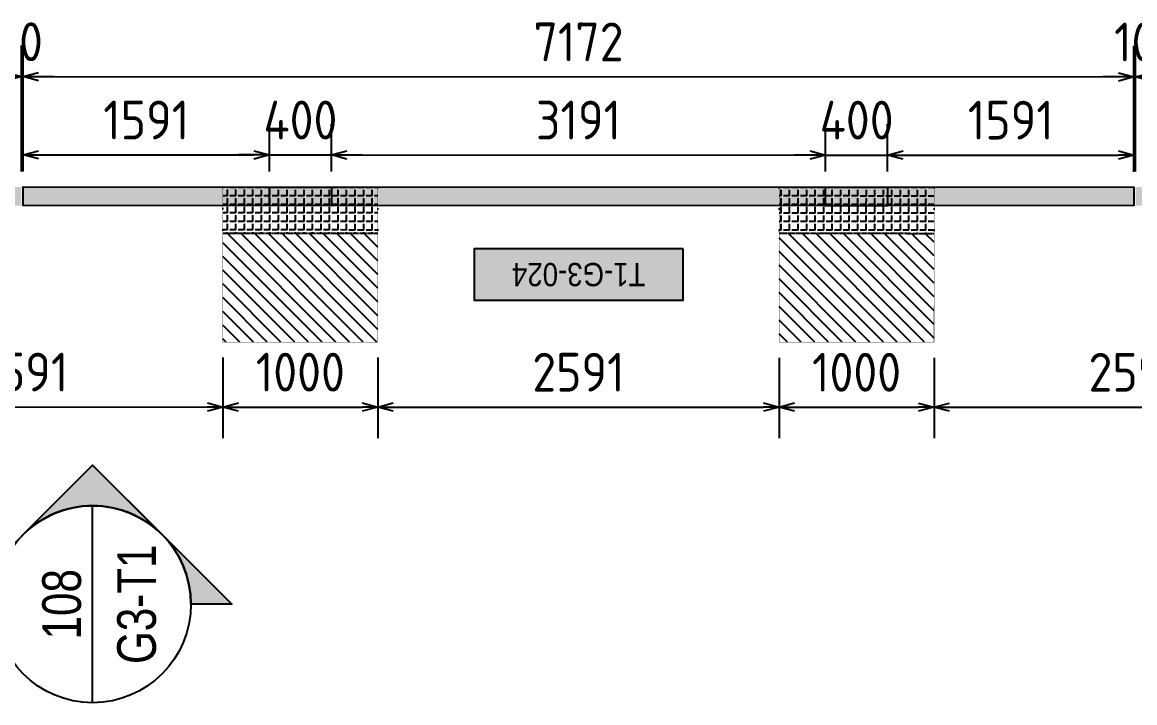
# Model space of a CAD drawing. Header units: centimetres. Extents: x -6122352 to 7132207, y -1694241 to 1947892.
# Drawn here: x 3272667 to 3279849, y 26763 to 31151 of the extents above; entities that cross this region are included whole.
import ezdxf
from ezdxf.enums import TextEntityAlignment as Align

# ---------------------------------------------------------------- set-up
doc = ezdxf.new("R2010")
doc.units = ezdxf.units.CM
doc.header["$MEASUREMENT"] = 0
doc.header["$PDMODE"] = 66
doc.header["$PDSIZE"] = 100
doc.linetypes.add('DASHED2', pattern=[0.375, 0.25, -0.125])
for name, color, linetype in [('00-MI-DIM', 7, 'Continuous'), ('@MI-FOOTINGS', 7, 'Continuous'), ('@MI-TYPE-01', 30, 'Continuous'), ('@MI-TYPE-02', 6, 'Continuous'), ('PANEL-TAGS', 7, 'Continuous')]:
    doc.layers.add(name, color=color, linetype=linetype)
doc.styles.add('Arial Narrow', font='ARIALN.TTF', dxfattribs={"width": 0.95, "height": 500})
doc.styles.add('PANELTAG_STYLE', font='arial.ttf')
doc.styles.add('Schueco-BEMSTIL', font='isocpeur.ttf', dxfattribs={"width": 0.9})
doc.dimstyles.new('MI- JWC-TXT-2.5 MM', dxfattribs={"dimscale": 1.5, "dimtxt": 2.5, "dimasz": 1, "dimexe": 2, "dimexo": 1, "dimgap": 1, "dimtad": 1, "dimdec": 0, "dimdsep": 46, "dimtxsty": 'Schueco-BEMSTIL', "dimblk": 'OPEN30', "dimcen": 0, "dimdle": 2, "dimclrd": 140, "dimclre": 8, "dimclrt": 40, "dimadec": 0, "dimazin": 2, "dimtfac": 1, "dimtdec": 0, "dimtix": 1, "dimtmove": 2, "dimatfit": 3, "dimldrblk": 'OPEN', "dimfxl": 2, "dimlwd": -1, "dimlwe": -1, "dimarcsym": 0})

# ---------------------------------------------------------------- blocks, each defined once
blk = doc.blocks.new('RCC COPING')
at = {"layer": '@MI-TYPE-01', "transparency": 33554679}
h = blk.add_hatch(color=8, dxfattribs=at)
h.dxf.hatch_style = 1
h.paths.add_polyline_path([(60, 200), (-60, 200), (-60, -200), (60, -200)])
at = {"layer": '@MI-TYPE-01', "color": 30}
blk.add_lwpolyline([(-60, 200), (60, 200), (60, -200), (-60, -200)], close=True, dxfattribs=at)
blk = doc.blocks.new('31309MM')
at = {"layer": '@MI-TYPE-01', "transparency": 33554679}
h = blk.add_hatch(color=30, dxfattribs=at)
h.dxf.hatch_style = 1
h.paths.add_polyline_path([(0, 120), (5581.9, 120), (5581.9, 0), (0, 0)])
h.paths.add_polyline_path([(5591.9, 0), (12764, 0), (12764, 120), (5591.9, 120)])
h.paths.add_polyline_path([(12774, 120), (18355.6, 120), (18355.6, -0.2), (12774, -0.2)])
h.paths.add_polyline_path([(18365.7, -0.2), (23537.4, -0.2), (23537.4, 120), (18365.7, 120)])
h.paths.add_polyline_path([(23547.4, 120), (30719.5, 120), (30719.5, 0), (23547.4, 0)])
h.paths.add_polyline_path([(30729.5, 0), (36309.3, 0), (36309.3, 120), (30729.5, 120)])
at = {"layer": '@MI-TYPE-01', "color": 30}
blk.add_lwpolyline([(23547.4, 120), (30719.5, 120), (30719.5, 0), (23547.4, 0)], close=True, dxfattribs=at)
at = {"layer": '@MI-TYPE-01', "color": 240, "true_color": 0xed1f24, "rotation": 89.95700707059105}
for p in [(25338, 60), (28928.8, 60.2)]:
    blk.add_blockref('RCC COPING', p, dxfattribs=at)
blk = doc.blocks.new('A$Ceca04276')
at = {"layer": '@MI-TYPE-01', "color": 30, "rotation": 89.98971944707202}
blk.add_blockref('31309MM', (0.5, 9.9), dxfattribs=at)
blk = doc.blocks.new('T1-FOOTING')
at = {"transparency": 33554679}
h = blk.add_hatch(dxfattribs=at)
h.set_pattern_fill('ANGLE', color=256, scale=500)
h.set_pattern_definition([(0, (0, 0), (0, 137.5), [100, -37.5]), (90, (0, 0), (-137.5, 8e-15), [100, -37.5])])
h.paths.add_polyline_path([(-500, -300), (500, -300), (500, 0), (-500, 0)])
h.paths.add_polyline_path([(-499.75, -299.75), (499.75, -299.75), (499.75, -0.25), (-499.75, -0.25)], flags=16)
h = blk.add_hatch(dxfattribs=at)
h.set_pattern_fill('ANGLE', color=8, scale=200)
h.set_pattern_definition([(0, (0, 0), (0, 55), [40, -15]), (90, (0, 0), (-55, 3e-15), [40, -15])])
h.paths.add_polyline_path([(500, -300), (500, 0), (-500, 0), (-500, -300)])
h = blk.add_hatch(dxfattribs=at)
h.set_pattern_fill('ANSI31', color=8, scale=500)
h.paths.add_polyline_path([(500, -1000), (500, -300), (-500, -300), (-500, -1000)])
at = {"layer": '@MI-TYPE-01', "color": 240, "linetype": 'DASHED2', "true_color": 0xed1f24}
blk.add_line((-500, -300), (500, -300), dxfattribs=at)
at = {"layer": '@MI-TYPE-01', "color": 240, "true_color": 0xed1f24, "const_width": 2.5}
blk.add_lwpolyline([(-500, 0), (500, 0), (500, -1000), (-500, -1000)], close=True, dxfattribs=at)
blk = doc.blocks.new('_Open30')
at = {"color": 0, "linetype": 'ByBlock', "lineweight": -2}
for p, q in [((-1, 0.268), (0, 0)), ((0, 0), (-1, -0.268)), ((0, 0), (-1, 0))]:
    blk.add_line(p, q, dxfattribs=at)
blk = doc.blocks.new('*D1379')
at = {"layer": '@MI-TYPE-02', "color": 140, "transparency": 16777216}
for p, q in [((705.1, 36674.6), (705.1, 36774.6)), ((705.1, 36574.6), (705.1, 36564.6)), ((705.1, 36464.6), (705.1, 36364.6))]:
    blk.add_line(p, q, dxfattribs=at)
at = {"layer": '@MI-TYPE-02', "color": 8, "transparency": 16777216}
for p, q in [((93.7, 36574.5), (905.1, 36574.6)), ((93.7, 36564.5), (905.1, 36564.6))]:
    blk.add_line(p, q, dxfattribs=at)
at = {"layer": 'Defpoints', "color": 0, "transparency": 16777216}
for p in [(-6.3, 36574.5), (-6.3, 36564.5), (705.1, 36564.6)]:
    blk.add_point(p, dxfattribs=at)
at = {"layer": '@MI-TYPE-02', "color": 140, "transparency": 16777216, "xscale": 100, "yscale": 100, "zscale": 100}
for p, rotation in [((705.1, 36574.6), 270.0102658210683), ((705.1, 36564.6), 90.01026582106833)]:
    blk.add_blockref('_Open30', p, dxfattribs=dict(at, rotation=rotation))
at = {"layer": '@MI-TYPE-02', "color": 40, "transparency": 16777216, "insert": (930.1, 36569.6), "char_height": 250, "attachment_point": 5, "rotation": 270.01027, "style": 'Schueco-BEMSTIL'}
blk.add_mtext('10', dxfattribs=at)
blk = doc.blocks.new('_Open')
at = {"color": 0, "linetype": 'ByBlock', "lineweight": -2}
for p, q in [((-1, 0.2), (0, 0)), ((-1, -0.2), (0, 0)), ((0, 0), (-1, 0))]:
    blk.add_line(p, q, dxfattribs=at)
blk = doc.blocks.new('*D1380')
at = {"layer": '@MI-TYPE-02', "color": 8, "transparency": 16777216}
for p, q in [((93.7, 36564.5), (905.1, 36564.6)), ((94.9, 29392.4), (906.4, 29392.5))]:
    blk.add_line(p, q, dxfattribs=at)
at = {"layer": '@MI-TYPE-02', "color": 140, "transparency": 16777216}
blk.add_line((705.1, 36464.6), (706.4, 29492.5), dxfattribs=at)
at = {"layer": 'Defpoints', "color": 0, "transparency": 16777216}
for p in [(-6.3, 36564.5), (-5.1, 29392.3), (706.4, 29392.5)]:
    blk.add_point(p, dxfattribs=at)
at = {"layer": '@MI-TYPE-02', "color": 140, "transparency": 16777216, "xscale": 100, "yscale": 100, "zscale": 100}
for p, rotation in [((705.1, 36564.6), 90.01026582106833), ((706.4, 29392.5), 270.0102658210683)]:
    blk.add_blockref('_Open30', p, dxfattribs=dict(at, rotation=rotation))
at = {"layer": '@MI-TYPE-02', "color": 40, "transparency": 16777216, "insert": (930.7, 32978.6), "char_height": 250, "attachment_point": 5, "rotation": 270.01027, "style": 'Schueco-BEMSTIL'}
blk.add_mtext('7172', dxfattribs=at)
blk = doc.blocks.new('*D1381')
at = {"layer": '@MI-TYPE-02', "color": 140, "transparency": 16777216}
for p, q in [((706.4, 29492.5), (706.3, 29592.5)), ((706.4, 29392.5), (706.4, 29382.5)), ((706.4, 29282.5), (706.4, 29182.5))]:
    blk.add_line(p, q, dxfattribs=at)
at = {"layer": '@MI-TYPE-02', "color": 8, "transparency": 16777216}
for p, q in [((94.9, 29392.4), (906.4, 29392.5)), ((95.1, 29382.4), (906.4, 29382.5))]:
    blk.add_line(p, q, dxfattribs=at)
at = {"layer": 'Defpoints', "color": 0, "transparency": 16777216}
for p in [(-5.1, 29392.3), (-4.9, 29382.3), (706.4, 29382.5)]:
    blk.add_point(p, dxfattribs=at)
at = {"layer": '@MI-TYPE-02', "color": 140, "transparency": 16777216, "xscale": 100, "yscale": 100, "zscale": 100}
for p, rotation in [((706.4, 29392.5), 270.0102658210683), ((706.4, 29382.5), 90.01026582106833)]:
    blk.add_blockref('_Open30', p, dxfattribs=dict(at, rotation=rotation))
at = {"layer": '@MI-TYPE-02', "color": 40, "transparency": 16777216, "insert": (931.4, 29387.5), "char_height": 250, "attachment_point": 5, "rotation": 270.01027, "style": 'Schueco-BEMSTIL'}
blk.add_mtext('10', dxfattribs=at)
blk = doc.blocks.new('*D1334')
at = {"layer": '@MI-TYPE-02', "color": 8, "transparency": 16777216}
for p, q in [((382577.3, -160696.8), (382884.6, -160696.7)), ((382577.6, -162287.5), (382884.9, -162287.4))]:
    blk.add_line(p, q, dxfattribs=at)
at = {"layer": '@MI-TYPE-02', "color": 140, "transparency": 16777216}
blk.add_line((382684.6, -160796.7), (382684.9, -162187.4), dxfattribs=at)
at = {"layer": 'Defpoints', "color": 0, "transparency": 16777216}
for p in [(382477.3, -160696.8), (382477.6, -162287.5), (382684.9, -162287.4)]:
    blk.add_point(p, dxfattribs=at)
at = {"layer": '@MI-TYPE-02', "color": 140, "transparency": 16777216, "xscale": 100, "yscale": 100, "zscale": 100}
for p, rotation in [((382684.6, -160696.7), 90.01026582106833), ((382684.9, -162287.4), 270.0102658210683)]:
    blk.add_blockref('_Open30', p, dxfattribs=dict(at, rotation=rotation))
at = {"layer": '@MI-TYPE-02', "color": 40, "transparency": 16777216, "insert": (382909.7, -161492.1), "char_height": 250, "attachment_point": 5, "rotation": 270.01027, "style": 'Schueco-BEMSTIL'}
blk.add_mtext('1591', dxfattribs=at)
blk = doc.blocks.new('*D1335')
at = {"layer": '@MI-TYPE-02', "color": 140, "transparency": 16777216}
for p, q in [((382684.9, -162187.4), (382684.8, -162087.4)), ((382684.9, -162287.4), (382685, -162687.4)), ((382685, -162787.4), (382685, -162887.4))]:
    blk.add_line(p, q, dxfattribs=at)
at = {"layer": '@MI-TYPE-02', "color": 8, "transparency": 16777216}
for p, q in [((382577.6, -162287.5), (382884.9, -162287.4)), ((382577.5, -162687.5), (382885, -162687.4))]:
    blk.add_line(p, q, dxfattribs=at)
at = {"layer": 'Defpoints', "color": 0, "transparency": 16777216}
for p in [(382477.6, -162287.5), (382477.5, -162687.5), (382685, -162687.4)]:
    blk.add_point(p, dxfattribs=at)
at = {"layer": '@MI-TYPE-02', "color": 140, "transparency": 16777216, "xscale": 100, "yscale": 100, "zscale": 100}
for p, rotation in [((382684.9, -162287.4), 270.0102658210683), ((382685, -162687.4), 90.01026582106833)]:
    blk.add_blockref('_Open30', p, dxfattribs=dict(at, rotation=rotation))
at = {"layer": '@MI-TYPE-02', "color": 40, "transparency": 16777216, "insert": (382909.9, -162487.4), "char_height": 250, "attachment_point": 5, "rotation": 270.01027, "style": 'Schueco-BEMSTIL'}
blk.add_mtext('400', dxfattribs=at)
blk = doc.blocks.new('*D1336')
at = {"layer": '@MI-TYPE-02', "color": 8, "transparency": 16777216}
for p, q in [((382577.5, -162687.5), (382885, -162687.4)), ((382578.4, -165878.3), (382885.5, -165878.3))]:
    blk.add_line(p, q, dxfattribs=at)
at = {"layer": '@MI-TYPE-02', "color": 140, "transparency": 16777216}
blk.add_line((382685, -162787.4), (382685.5, -165778.3), dxfattribs=at)
at = {"layer": 'Defpoints', "color": 0, "transparency": 16777216}
for p in [(382477.5, -162687.5), (382478.4, -165878.3), (382685.5, -165878.3)]:
    blk.add_point(p, dxfattribs=at)
at = {"layer": '@MI-TYPE-02', "color": 140, "transparency": 16777216, "xscale": 100, "yscale": 100, "zscale": 100}
for p, rotation in [((382685, -162687.4), 90.01026582106833), ((382685.5, -165878.3), 270.0102658210683)]:
    blk.add_blockref('_Open30', p, dxfattribs=dict(at, rotation=rotation))
at = {"layer": '@MI-TYPE-02', "color": 40, "transparency": 16777216, "insert": (382910.2, -164282.8), "char_height": 250, "attachment_point": 5, "rotation": 270.01027, "style": 'Schueco-BEMSTIL'}
blk.add_mtext('3191', dxfattribs=at)
blk = doc.blocks.new('*D1337')
at = {"layer": '@MI-TYPE-02', "color": 140, "transparency": 16777216}
for p, q in [((382685.5, -165778.3), (382685.5, -165678.3)), ((382685.5, -165878.3), (382685.6, -166278.3)), ((382685.6, -166378.3), (382685.6, -166478.3))]:
    blk.add_line(p, q, dxfattribs=at)
at = {"layer": '@MI-TYPE-02', "color": 8, "transparency": 16777216}
for p, q in [((382578.4, -165878.3), (382885.5, -165878.3)), ((382578.3, -166278.3), (382885.6, -166278.3))]:
    blk.add_line(p, q, dxfattribs=at)
at = {"layer": 'Defpoints', "color": 0, "transparency": 16777216}
for p in [(382478.4, -165878.3), (382478.3, -166278.3), (382685.6, -166278.3)]:
    blk.add_point(p, dxfattribs=at)
at = {"layer": '@MI-TYPE-02', "color": 140, "transparency": 16777216, "xscale": 100, "yscale": 100, "zscale": 100}
for p, rotation in [((382685.5, -165878.3), 270.0102658210683), ((382685.6, -166278.3), 90.01026582106833)]:
    blk.add_blockref('_Open30', p, dxfattribs=dict(at, rotation=rotation))
at = {"layer": '@MI-TYPE-02', "color": 40, "transparency": 16777216, "insert": (382910.6, -166078.3), "char_height": 250, "attachment_point": 5, "rotation": 270.01027, "style": 'Schueco-BEMSTIL'}
blk.add_mtext('400', dxfattribs=at)
blk = doc.blocks.new('*D1338')
at = {"layer": '@MI-TYPE-02', "color": 8, "transparency": 16777216}
for p, q in [((382578.3, -166278.3), (382885.6, -166278.3)), ((382578.6, -167868.9), (382885.9, -167868.8))]:
    blk.add_line(p, q, dxfattribs=at)
at = {"layer": '@MI-TYPE-02', "color": 140, "transparency": 16777216}
blk.add_line((382685.6, -166378.3), (382685.9, -167768.9), dxfattribs=at)
at = {"layer": 'Defpoints', "color": 0, "transparency": 16777216}
for p in [(382478.3, -166278.3), (382478.6, -167868.9), (382685.9, -167868.9)]:
    blk.add_point(p, dxfattribs=at)
at = {"layer": '@MI-TYPE-02', "color": 140, "transparency": 16777216, "xscale": 100, "yscale": 100, "zscale": 100}
for p, rotation in [((382685.6, -166278.3), 90.01026582106833), ((382685.9, -167868.9), 270.0102658210683)]:
    blk.add_blockref('_Open30', p, dxfattribs=dict(at, rotation=rotation))
at = {"layer": '@MI-TYPE-02', "color": 40, "transparency": 16777216, "insert": (382910.7, -167073.5), "char_height": 250, "attachment_point": 5, "rotation": 270.01027, "style": 'Schueco-BEMSTIL'}
blk.add_mtext('1591', dxfattribs=at)
blk = doc.blocks.new('*D1410')
at = {"layer": '@MI-TYPE-02', "color": 8, "transparency": 16777216}
for p, q in [((-1106.6, 37865), (-1625.4, 37864.9)), ((-1106.3, 35273.6), (-1625, 35273.5))]:
    blk.add_line(p, q, dxfattribs=at)
at = {"layer": '@MI-TYPE-02', "color": 140, "transparency": 16777216}
blk.add_line((-1425.4, 37764.9), (-1425, 35373.5), dxfattribs=at)
at = {"layer": 'Defpoints', "color": 0, "transparency": 16777216}
for p in [(-1006.6, 37865), (-1425, 35273.5), (-1006.3, 35273.6)]:
    blk.add_point(p, dxfattribs=at)
at = {"layer": '@MI-TYPE-02', "color": 140, "transparency": 16777216, "xscale": 100, "yscale": 100, "zscale": 100}
for p, rotation in [((-1425.4, 37864.9), 90.01026582106819), ((-1425, 35273.5), 270.0102658210682)]:
    blk.add_blockref('_Open30', p, dxfattribs=dict(at, rotation=rotation))
at = {"layer": '@MI-TYPE-02', "color": 40, "transparency": 16777216, "insert": (-1200.2, 36569.2), "char_height": 250, "attachment_point": 5, "rotation": 270.01027, "style": 'Schueco-BEMSTIL'}
blk.add_mtext('2591', dxfattribs=at)
blk = doc.blocks.new('*D1411')
at = {"layer": '@MI-TYPE-02', "color": 8, "transparency": 16777216}
for p, q in [((-1106.3, 35273.6), (-1625, 35273.5)), ((-1106.1, 34273.6), (-1624.8, 34273.5))]:
    blk.add_line(p, q, dxfattribs=at)
at = {"layer": '@MI-TYPE-02', "color": 140, "transparency": 16777216}
blk.add_line((-1425, 35173.5), (-1424.8, 34373.5), dxfattribs=at)
at = {"layer": 'Defpoints', "color": 0, "transparency": 16777216}
for p in [(-1006.3, 35273.6), (-1424.8, 34273.5), (-1006.1, 34273.6)]:
    blk.add_point(p, dxfattribs=at)
at = {"layer": '@MI-TYPE-02', "color": 140, "transparency": 16777216, "xscale": 100, "yscale": 100, "zscale": 100}
for p, rotation in [((-1425, 35273.5), 90.01026582106819), ((-1424.8, 34273.5), 270.0102658210682)]:
    blk.add_blockref('_Open30', p, dxfattribs=dict(at, rotation=rotation))
at = {"layer": '@MI-TYPE-02', "color": 40, "transparency": 16777216, "insert": (-1199.9, 34773.5), "char_height": 250, "attachment_point": 5, "rotation": 270.01027, "style": 'Schueco-BEMSTIL'}
blk.add_mtext('1000', dxfattribs=at)
blk = doc.blocks.new('*D1412')
at = {"layer": '@MI-TYPE-02', "color": 8, "transparency": 16777216}
for p, q in [((-1106.1, 34273.6), (-1624.8, 34273.5)), ((-1105.5, 31682.7), (-1624.3, 31682.6))]:
    blk.add_line(p, q, dxfattribs=at)
at = {"layer": '@MI-TYPE-02', "color": 140, "transparency": 16777216}
blk.add_line((-1424.8, 34173.5), (-1424.4, 31782.7), dxfattribs=at)
at = {"layer": 'Defpoints', "color": 0, "transparency": 16777216}
for p in [(-1006.1, 34273.6), (-1424.3, 31682.7), (-1005.5, 31682.7)]:
    blk.add_point(p, dxfattribs=at)
at = {"layer": '@MI-TYPE-02', "color": 140, "transparency": 16777216, "xscale": 100, "yscale": 100, "zscale": 100}
for p, rotation in [((-1424.8, 34273.5), 90.01026582106819), ((-1424.3, 31682.7), 270.0102658210682)]:
    blk.add_blockref('_Open30', p, dxfattribs=dict(at, rotation=rotation))
at = {"layer": '@MI-TYPE-02', "color": 40, "transparency": 16777216, "insert": (-1199.6, 32978.1), "char_height": 250, "attachment_point": 5, "rotation": 270.01027, "style": 'Schueco-BEMSTIL'}
blk.add_mtext('2591', dxfattribs=at)
blk = doc.blocks.new('*D1413')
at = {"layer": '@MI-TYPE-02', "color": 8, "transparency": 16777216}
for p, q in [((-1105.5, 31682.7), (-1624.3, 31682.6)), ((-1105.3, 30682.7), (-1624.2, 30682.6))]:
    blk.add_line(p, q, dxfattribs=at)
at = {"layer": '@MI-TYPE-02', "color": 140, "transparency": 16777216}
blk.add_line((-1424.3, 31582.7), (-1424.2, 30782.7), dxfattribs=at)
at = {"layer": 'Defpoints', "color": 0, "transparency": 16777216}
for p in [(-1005.5, 31682.7), (-1424.2, 30682.7), (-1005.3, 30682.7)]:
    blk.add_point(p, dxfattribs=at)
at = {"layer": '@MI-TYPE-02', "color": 140, "transparency": 16777216, "xscale": 100, "yscale": 100, "zscale": 100}
for p, rotation in [((-1424.3, 31682.7), 90.01026582106819), ((-1424.2, 30682.7), 270.0102658210682)]:
    blk.add_blockref('_Open30', p, dxfattribs=dict(at, rotation=rotation))
at = {"layer": '@MI-TYPE-02', "color": 40, "transparency": 16777216, "insert": (-1199.2, 31182.7), "char_height": 250, "attachment_point": 5, "rotation": 270.01027, "style": 'Schueco-BEMSTIL'}
blk.add_mtext('1000', dxfattribs=at)
blk = doc.blocks.new('*D1414')
at = {"layer": '@MI-TYPE-02', "color": 8, "transparency": 16777216}
for p, q in [((-1105.3, 30682.7), (-1624.2, 30682.6)), ((-1104.8, 28091.6), (-1623.7, 28091.5))]:
    blk.add_line(p, q, dxfattribs=at)
at = {"layer": '@MI-TYPE-02', "color": 140, "transparency": 16777216}
blk.add_line((-1424.1, 30582.7), (-1423.7, 28191.5), dxfattribs=at)
at = {"layer": 'Defpoints', "color": 0, "transparency": 16777216}
for p in [(-1005.3, 30682.7), (-1423.7, 28091.5), (-1004.8, 28091.6)]:
    blk.add_point(p, dxfattribs=at)
at = {"layer": '@MI-TYPE-02', "color": 140, "transparency": 16777216, "xscale": 100, "yscale": 100, "zscale": 100}
for p, rotation in [((-1424.2, 30682.7), 90.01026582106819), ((-1423.7, 28091.5), 270.0102658210682)]:
    blk.add_blockref('_Open30', p, dxfattribs=dict(at, rotation=rotation))
at = {"layer": '@MI-TYPE-02', "color": 40, "transparency": 16777216, "insert": (-1198.9, 29387.1), "char_height": 250, "attachment_point": 5, "rotation": 270.01027, "style": 'Schueco-BEMSTIL'}
blk.add_mtext('2591', dxfattribs=at)
blk = doc.blocks.new('PANELTAG')
at = {"layer": 'PANEL-TAGS', "color": 1}
blk.add_lwpolyline([(-13.5, -3.3), (13.5, -3.3), (13.5, 3.3), (-13.5, 3.3)], close=True, dxfattribs=at)
at = {"layer": 'PANEL-TAGS', "color": 40, "true_color": 0xffd700}
blk.add_solid([(-13.5, -3.3), (13.5, -3.3), (-13.5, 3.3), (13.5, 3.3)], dxfattribs=at)
at = {"layer": 'PANEL-TAGS', "color": 5, "style": 'PANELTAG_STYLE', "width": 0.85}
blk.add_attdef('TAGNO', text='', height=3, dxfattribs=at).set_placement((0, 0), align=Align.MIDDLE)
blk = doc.blocks.new('*U1874')
h = blk.add_hatch(color=94)
edge = h.paths.add_edge_path()
edge.add_line((0, 6.35), (0, 8.98))
edge.add_line((0, 8.98), (8.98, 0))
edge.add_line((8.98, 0), (0, -8.98))
edge.add_line((0, -8.98), (0, -6.35))
edge.add_arc((0, 0), 6.35, 270, 450)
at = {"color": 94}
blk.add_line((-6.35, 0), (6.35, 0), dxfattribs=at)
for points in [[(0, 6.35), (0, 8.98), (8.98, 0), (0, -8.98), (0, -6.35, 1)], [(4.49, -4.49, 0.414214), (4.49, 4.49), (8.98, 0), (4.49, -4.49)]]:
    blk.add_lwpolyline(points, format="xyb", close=True)
blk.add_circle((0, 0), 6.35, dxfattribs=at)
at = {"style": 'Arial Narrow', "width": 0.95, "flags": 8}
blk.add_attdef('VIEWNUMBER', text='', height=2.5, dxfattribs=at).set_placement((0, 0), align=Align.BOTTOM_CENTER)
blk.add_attdef('SHEETNUMBER', text='', height=2.5, dxfattribs=at).set_placement((0, -1.588), align=Align.TOP_CENTER)
blk = doc.blocks.new('T1-PARTITON 2')
at = {"layer": '@MI-FOOTINGS', "color": 240, "true_color": 0xed1f24, "xscale": -1, "rotation": 270.0100462352146}
for p in [(-6.2, 34773.7), (-5.4, 31182.9)]:
    blk.add_blockref('T1-FOOTING', p, dxfattribs=at)
at = {"layer": '@MI-TYPE-02', "rotation": 0.02048826124247522}
blk.add_blockref('A$Ceca04276', (-1.3, 5835), dxfattribs=at)
at = {"layer": '@MI-TYPE-02'}
for base, p1, p2, picture, middle in [((-1425, 35273.5), (-1006.6, 37865), (-1006.3, 35273.6), '*D1410', (-1200.2, 36569.2)), ((705.1, 36564.6), (-6.3, 36574.5), (-6.3, 36564.5), '*D1379', (930.1, 36569.6)), ((706.4, 29392.5), (-6.3, 36564.5), (-5.1, 29392.3), '*D1380', (930.7, 32978.6)), ((-1424.8, 34273.5), (-1006.3, 35273.6), (-1006.1, 34273.6), '*D1411', (-1199.9, 34773.5)), ((-1424.3, 31682.7), (-1006.1, 34273.6), (-1005.5, 31682.7), '*D1412', (-1199.6, 32978.1)), ((-1424.2, 30682.7), (-1005.5, 31682.7), (-1005.3, 30682.7), '*D1413', (-1199.2, 31182.7)), ((-1423.7, 28091.5), (-1005.3, 30682.7), (-1004.8, 28091.6), '*D1414', (-1198.9, 29387.1)), ((706.4, 29382.5), (-5.1, 29392.3), (-4.9, 29382.3), '*D1381', (931.4, 29387.5))]:
    dim = blk.add_linear_dim(base=base, p1=p1, p2=p2, angle=90.01027, dimstyle='MI- JWC-TXT-2.5 MM', dxfattribs=at)
    dim.commit()
    dim.dimension.update_dxf_attribs({"geometry": picture, "text_midpoint": middle})
for base, p1, p2, picture, middle in [((201.1, 34973.8), (-6.5, 36564.5), (-6.2, 34973.7), '*D1334', (425.9, 35769.2)), ((201.1, 34573.8), (-6.2, 34973.7), (-6.3, 34573.7), '*D1335', (426.1, 34773.8)), ((201.7, 31382.9), (-6.3, 34573.7), (-5.4, 31382.9), '*D1336', (426.4, 32978.4)), ((201.8, 30982.9), (-5.4, 31382.9), (-5.5, 30982.9), '*D1337', (426.7, 31183)), ((202.1, 29392.4), (-5.5, 30982.9), (-5.2, 29392.3), '*D1338', (426.9, 30187.7))]:
    dim = blk.add_linear_dim(base=base, p1=p1, p2=p2, angle=90.01027, dimstyle='MI- JWC-TXT-2.5 MM', dxfattribs=at)
    dim.commit()
    dim.dimension.update_dxf_attribs({"geometry": picture, "text_midpoint": middle, "insert": (-382483.8, 197261.2)})
blk = doc.blocks.new('A$C781c0118')
at = {"layer": '00-MI-DIM'}
ref = blk.add_blockref('*U1874', (-3849.4, 34367.6, 0), dxfattribs=dict(at, xscale=100, yscale=100, zscale=100))
ref.add_attrib('VIEWNUMBER', '108', dxfattribs={"layer": '0', "height": 250, "style": 'Arial Narrow', "width": 0.95}).set_placement((-3849.4, 34367.6, 0), align=Align.BOTTOM_CENTER)
ref.add_attrib('SHEETNUMBER', 'G3-T1', dxfattribs={"layer": '0', "height": 250, "style": 'Arial Narrow', "width": 0.95}).set_placement((-3849.4, 34208.8, 0), align=Align.TOP_CENTER)
at = {"layer": '@MI-TYPE-01', "rotation": 359.977467402098}
blk.add_blockref('T1-PARTITON 2', (-1166.1, -1747.6, 0), dxfattribs=at)
at = {"layer": 'PANEL-TAGS'}
ref = blk.add_blockref('PANELTAG', (-1723, 31229.3, 0), dxfattribs=dict(at, xscale=50.00000000000001, yscale=50.00000000000001, zscale=50.00000000000001, rotation=90.00000000000001))
ref.add_attrib('TAGNO', 'T1-G3-024', dxfattribs={"color": 5, "height": 150, "rotation": 90, "style": 'PANELTAG_STYLE', "width": 0.85}).set_placement((-1723, 31229.3, 0), align=Align.MIDDLE_CENTER)

msp = doc.modelspace()

# ---------------------------------------------------------------- block references
at = {"layer": '@MI-TYPE-01', "rotation": 90}
msp.add_blockref('A$C781c0118', (3307489.0654, 31247.03786), dxfattribs=at)

doc.saveas('drawing.dxf')
